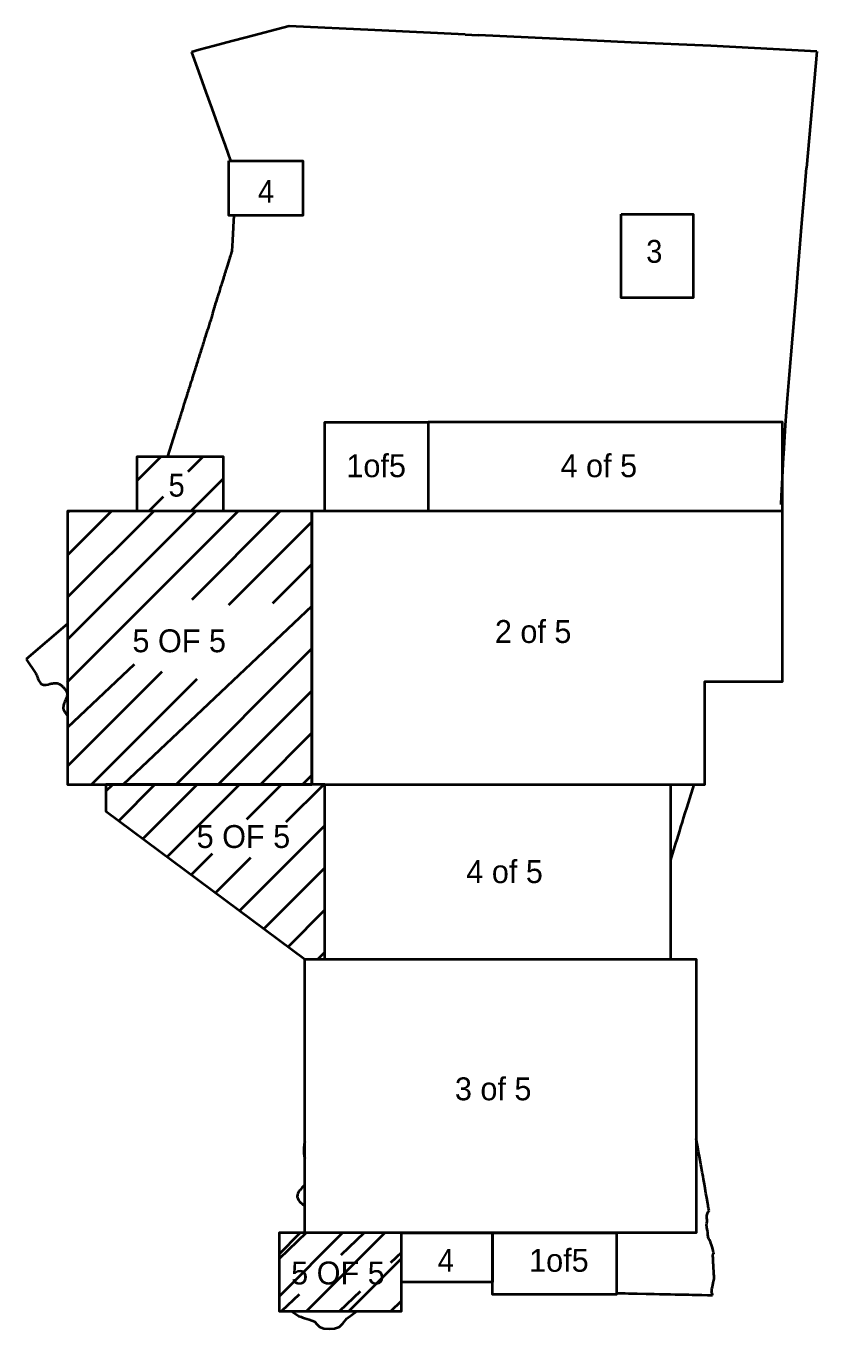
# Model space of a CAD drawing. Extents: x 272269 to 502941, y 199264 to 397027.
# Drawn here: x 478722 to 482698, y 356944 to 363490 of the extents above; entities that cross this region are included whole.
import ezdxf

# ---------------------------------------------------------------- set-up
doc = ezdxf.new("R2010")
doc.units = 0
doc.header["$LTSCALE"] = 48
doc.layers.add('20', color=7, linetype='Continuous', lineweight=40)

msp = doc.modelspace()

# ---------------------------------------------------------------- linework, layer by layer
at = {"layer": '20'}
for p, q in [((480928.98, 363448.12), (480996.78, 363444.89)), ((482697.5, 363362.01), (482163.86, 363390.84)), ((482697.5, 363362.01), (482645.12, 362777.41)), ((479279.56, 361206.28), (479400.81, 361327.53)), ((479537.3, 361251.89), (479612.94, 361327.53)), ((479550.48, 361052.94), (479712.87, 361215.32)), ((479338.35, 361052.94), (479412.82, 361127.41)), ((478928.46, 360193.6), (479787.79, 361052.94)), ((478930.97, 361044.65), (478939.26, 361052.94)), ((478930.97, 360832.52), (479151.39, 361052.94)), ((478930.97, 360620.39), (479363.53, 361052.94)), ((478930.97, 360408.26), (479575.66, 361052.94)), ((479556.7, 360609.72), (479999.92, 361052.94)), ((479740.66, 360581.54), (480158.44, 360999.32)), ((479962.29, 360591.05), (480158.44, 360787.19)), ((480158.44, 360576.18), (479210.31, 359680.09)), ((478930.97, 360486.3), (478721.79, 360309.57)), ((479475.6, 359680.09), (480158.44, 360362.93)), ((479265.58, 360282.71), (478930.98, 359966.47)), ((478930.98, 359771.86), (479406.71, 360247.59)), ((479051.34, 359680.09), (479582.48, 360211.24)), ((479687.73, 359680.09), (480158.44, 360150.79)), ((479899.86, 359680.09), (480158.44, 359938.66)), ((480158.44, 359680.09), (479122.95, 359680.09)), ((479122.95, 359645.38), (479157.66, 359680.09)), ((479187.47, 359497.76), (479369.8, 359680.09)), ((479309.07, 359407.23), (479581.93, 359680.09)), ((479430.68, 359316.71), (479794.06, 359680.09)), ((479832.07, 359505.96), (480006.19, 359680.09)), ((480030.11, 359491.88), (480218.32, 359680.09)), ((480112, 359680.09), (480158.44, 359726.53)), ((480223.89, 359680.09), (481961.02, 359680.09)), ((481961.02, 359680.09), (481961.02, 358801.66)), ((479795.5, 359045.13), (480223.89, 359473.52)), ((479552.28, 359226.18), (479658.88, 359332.78)), ((479673.89, 359135.66), (479851.51, 359313.28)), ((479917.1, 358954.6), (480223.89, 359261.39)), ((480038.71, 358864.08), (480223.89, 359049.26)), ((480188.43, 358801.66), (480223.89, 358837.13)), ((480223.89, 358801.66), (481961.02, 358801.66)), ((479993.34, 357318.95), (480100.43, 357426.03)), ((479993.34, 357106.82), (480312.56, 357426.03)), ((480130.45, 357426.03), (479993.34, 357296.45)), ((480132.03, 357033.38), (480524.69, 357426.03)), ((480421.62, 357426.03), (480303.87, 357314.74)), ((480608.31, 357327.29), (480554.23, 357276.17)), ((480344.17, 357033.38), (480608.31, 357297.52)), ((480094.73, 357117.08), (480006.16, 357033.38)), ((480401.51, 357131.84), (480297.33, 357033.38)), ((481690.69, 357124.2), (481733.64, 357122.99)), ((480556.3, 357033.38), (480608.31, 357085.39))]:
    msp.add_line(p, q, dxfattribs=at)
for points in [[(480928.98, 363448.12), (480474.47, 363469.82), (480045.15, 363490.4), (479828.58, 363433.21)], [(479828.58, 363433.21), (479756.06, 363413.97), (479669.02, 363390.74), (479592.46, 363370.27), (479552.91, 363359.68)], [(482163.86, 363390.84), (481762.96, 363408.27), (481389.05, 363426.41), (480996.78, 363444.89)], [(479552.91, 363359.68), (479587.88, 363262.03), (479625.45, 363158.76), (479654.89, 363075.51), (479692.6, 362972.75), (479722.61, 362889.61), (479750.35, 362813.57)], [(482530.88, 361341.18), (482538.77, 361485.76), (482549.72, 361618.31), (482558.19, 361719.38), (482576.15, 361937.86), (482592.98, 362137.09), (482605.21, 362291.97), (482621.8, 362499.36), (482637.91, 362691.98), (482645.12, 362777.41)], [(479660.65, 362048.14), (479662.01, 362052.6), (479664.17, 362059.33), (479667.3, 362069.95), (479668.04, 362071.83), (479670.27, 362079.05), (479671.22, 362082.13), (479674.07, 362091.5), (479674.89, 362094.2), (479677.66, 362103), (479680.31, 362111.41), (479684.97, 362125.87), (479687.41, 362133.85), (479687.88, 362135.04), (479690.93, 362145.03), (479693.71, 362154.08), (479695.13, 362158.48), (479698.12, 362168.54), (479699.2, 362171.74), (479699.89, 362174.31), (479703.34, 362185.18), (479704.29, 362188.33), (479705.3, 362191.4), (479707.46, 362198.25), (479709.17, 362204.1), (479711.05, 362209.37), (479713.7, 362218.17), (479715.59, 362223.89), (479716.06, 362225.39), (479716.61, 362227.03), (479720.47, 362239.6), (479721.21, 362241.92), (479721.75, 362243.56), (479723.38, 362248.83), (479723.99, 362250.59), (479726.35, 362258), (479728.46, 362265.23), (479728.93, 362266.68), (479730.57, 362272.34), (479731.1, 362273.78), (479735.46, 362288.3), (479736, 362289.93), (479737.53, 362293.95), (479737.94, 362295.52), (479740.99, 362305.32), (479742.29, 362309.98), (479743.17, 362312.67), (479744.74, 362318.14), (479745.69, 362321.16), (479747.99, 362328.45), (479749.95, 362334.73), (479750.77, 362337.56), (479751.71, 362340.26), (479752.39, 362342.52), (479756.33, 362355.15), (479756.93, 362356.78), (479757.6, 362358.73), (479758.2, 362360.11), (479758.35, 362361.75), (479758.42, 362364.53), (479758.52, 362366.36), (479759.43, 362379.88), (479759.47, 362382.09), (479759.63, 362383.73), (479759.87, 362388.72), (479759.9, 362390.18), (479760.15, 362393.4), (479760.68, 362406.35), (479760.91, 362408.62), (479761.05, 362412.35), (479761.15, 362414.18), (479761.67, 362423.47), (479761.93, 362430.23), (479762.15, 362431.62), (479762.27, 362434.27), (479762.49, 362435.78), (479762.61, 362438.56), (479763.44, 362454.3), (479763.47, 362455.81), (479763.7, 362460.93), (479763.8, 362462.51), (479764.27, 362469.9), (479764.64, 362478.74), (479764.74, 362480.2), (479765.18, 362489.42), (479765.38, 362493.15), (479765.58, 362496.37), (479765.73, 362497.51), (479765.81, 362501.61), (479766.06, 362504.27), (479766.4, 362508.62), (479766.44, 362510.58), (479767.7, 362538.64)], [(479660.65, 362048.14), (479659.84, 362045.5), (479657.53, 362038.27), (479655.99, 362033.63), (479655.18, 362031.24), (479651.72, 362020.18), (479650.98, 362017.8), (479650.1, 362014.97), (479648.47, 362009.94), (479646.37, 362003.16), (479644.34, 361996.88), (479643.81, 361995.37), (479642.45, 361991.03), (479640.09, 361983.55), (479638.19, 361977.59), (479635.08, 361967.79), (479633.73, 361963.89), (479632.72, 361960.94), (479629.6, 361951.01), (479628.45, 361947.37), (479627.65, 361945.05), (479626.03, 361940.15), (479623.86, 361932.99), (479622.1, 361927.65), (479619.67, 361920.11), (479619.45, 361919.03), (479614.86, 361904.77), (479614.45, 361903.33), (479614.3, 361902.44), (479611.33, 361893.21), (479610.18, 361889.63), (479607.95, 361882.66), (479607.06, 361879.64), (479605.57, 361874.8), (479605.02, 361872.85), (479602.25, 361863.99), (479600.77, 361859.72), (479600.23, 361857.9), (479599.95, 361856.64), (479598.33, 361851.81), (479596.77, 361846.97), (479595.55, 361842.82), (479592.84, 361834.15), (479591.49, 361829.94), (479589.11, 361822.34), (479587.76, 361818.13), (479584.64, 361808.01), (479583.56, 361804.87), (479583.22, 361803.61), (479579.43, 361791.36), (479578.76, 361789.41), (479576.17, 361780.86), (479574.42, 361775.52), (479571.92, 361767.99), (479569.69, 361761.21), (479567.17, 361752.47), (479565.48, 361747), (479562.64, 361738.2), (479560.6, 361731.54), (479557.49, 361721.55), (479556.41, 361718.41), (479554.37, 361711.69), (479552.47, 361705.53), (479549.23, 361695.67), (479547.6, 361689.95), (479547.13, 361688.38), (479542.69, 361675.82), (479540.72, 361669.47), (479539.58, 361666.27), (479537.28, 361659.05), (479536.53, 361656.47), (479534.7, 361650.37), (479532.53, 361643.34), (479531.65, 361640.63), (479528.13, 361629.45), (479526.3, 361623.61), (479523.66, 361615.25), (479520.81, 361606.14), (479519.93, 361603.31), (479515.68, 361590.38), (479513.64, 361583.59), (479511.34, 361576.55), (479509.72, 361571.14), (479507.62, 361564.74), (479504.3, 361553.68), (479502.19, 361546.95), (479499.27, 361537.4), (479497.25, 361531.05), (479494.27, 361521.32), (479491.97, 361514.22), (479491.15, 361511.26), (479489.87, 361507.87), (479488.99, 361504.85), (479486.75, 361497.69), (479485.06, 361492.1), (479482.82, 361484.94), (479481.94, 361482.11)], [(482525.04, 361052.94), (482525.04, 361500.85), (480743.9, 361500.85), (480743.9, 361052.94)], [(479481.94, 361482.11), (479477.67, 361468.66), (479476.87, 361466.21), (479473.74, 361455.72), (479471.97, 361449.75), (479433.18, 361327.53)], [(482517.41, 361086.35), (482519.33, 361129.05), (482522.43, 361189.93), (482526.05, 361255.04), (482527.86, 361290.21), (482529.61, 361320.77), (482529.6, 361320.65), (482530.88, 361341.18)], [(482525.04, 361052.94), (480743.9, 361052.94), (480158.44, 361052.94), (480158.44, 359680.09)], [(481961.02, 359680.09), (482134.05, 359680.09), (482134.05, 360196.97), (482525.04, 360196.97), (482525.04, 361052.94)], [(478721.79, 360309.57), (478770.26, 360237.02), (478773.11, 360231.53), (478775.28, 360227.49), (478776.9, 360223.78), (478778.04, 360220.63), (478778.92, 360217.92), (478780.99, 360212.01), (478782.23, 360208.15), (478782.95, 360205.89), (478783.59, 360204.31), (478790.93, 360192.99)], [(478790.93, 360192.99), (478794.36, 360189.31), (478796.87, 360186.91), (478798.1, 360185.84), (478800, 360184.45), (478801.5, 360183.48), (478803.15, 360182.61), (478805.89, 360181.45), (478809.06, 360180.66), (478811.87, 360180.19), (478814.27, 360180.14), (478817.04, 360180.13), (478819.5, 360180.34), (478823.32, 360180.73), (478832.85, 360182.74), (478840.94, 360184.93), (478842.88, 360185.3), (478848.86, 360186.68), (478854.44, 360187.66), (478860.51, 360188.5), (478864.86, 360188.95), (478868.54, 360189.26), (478872.3, 360189.06), (478875.38, 360188.74), (478878.21, 360188.22), (478880.42, 360187.85), (478881.66, 360187.62), (478884.1, 360186.69), (478886.85, 360185.42), (478890.25, 360183.64), (478892.56, 360182.27), (478895.81, 360180.34), (478897.97, 360178.62), (478900.34, 360176.52), (478903.13, 360173.87), (478905.89, 360171.19), (478908.16, 360168.95), (478910.37, 360166.56), (478914.41, 360162.07), (478917.03, 360158.73), (478919.92, 360154.99), (478921.58, 360152.87), (478923.12, 360150.54), (478924.39, 360148.26), (478925.5, 360146.38), (478926.66, 360143.66), (478927.59, 360141.07), (478928.54, 360136.71), (478928.78, 360134.87), (478928.81, 360132.71), (478928.68, 360130.21), (478928.15, 360126.85), (478927.46, 360124.04), (478926.7, 360121.24), (478925.78, 360118.32), (478924.62, 360115.21), (478922.22, 360109.04), (478920.37, 360104.85), (478918.3, 360100.17), (478916.46, 360095.9), (478914.75, 360091.99), (478913.72, 360089.89), (478911.77, 360083.73), (478910.39, 360078.12), (478910.07, 360076.22), (478909.48, 360073.25), (478909, 360069.67), (478908.88, 360066.8), (478908.68, 360062.45), (478908.82, 360060.75), (478909.08, 360059.15), (478909.63, 360057.2), (478910.35, 360055.25), (478911.14, 360053.53), (478912.49, 360050.57), (478912.49, 360050.57), (478913.4, 360049.02), (478915.62, 360045.39), (478917.49, 360042.42), (478930.98, 360023.15)], [(479122.95, 359680.09), (479122.95, 359545.79), (480122.55, 358801.66)], [(480122.55, 358801.66), (480223.89, 358801.66), (480223.89, 359680.09), (480158.44, 359680.09)], [(482077.91, 359680.09), (482049.44, 359588.09), (482041.12, 359560.53), (482034.01, 359537.69), (482025.71, 359511.01), (482019.52, 359490.75), (482012.08, 359466.58), (482005.84, 359446.77), (481999.06, 359425), (481992.35, 359403.29), (481986.51, 359384.66), (481961.02, 359300.82)], [(481961.02, 358801.66), (482090.54, 358801.66), (482090.54, 357426.03), (480122.55, 357426.03), (480122.55, 358801.66)], [(482123.02, 357718.39), (482120.58, 357731.64), (482116.7, 357753.88), (482113.88, 357770.24), (482109.88, 357792.74), (482106.63, 357810.5), (482102.58, 357833.32), (482098.41, 357856.46), (482090.54, 357901.49)], [(480122.55, 357884.91), (480120.24, 357872.95), (480119.64, 357867.97), (480119.16, 357863.24), (480118.72, 357857.11), (480118.34, 357853.7), (480118.1, 357844.92), (480118.06, 357839.61), (480118.09, 357832.08), (480118.33, 357828.28), (480118.75, 357823.85), (480119.51, 357817.89), (480119.96, 357814.66), (480120.4, 357811.67), (480122.55, 357800.7)], [(482154.99, 357539.63), (482153.07, 357549.89), (482148.8, 357574.68), (482143.82, 357602.06), (482139.65, 357626.09), (482135.6, 357648.84), (482131.42, 357671.54), (482127.2, 357695.82), (482124.76, 357709.12), (482123.02, 357718.39)], [(480122.55, 357668.56), (480108.65, 357652.37), (480104.52, 357647.96), (480100.57, 357643.49), (480097.14, 357639.51), (480093.49, 357634.33), (480091.47, 357631.21), (480089.38, 357627.9), (480087.41, 357624.08), (480086.87, 357622.51)], [(480086.87, 357622.51), (480086.04, 357619.24), (480085.54, 357615.97), (480085.26, 357611.48), (480085.43, 357607.68), (480086.48, 357603.43), (480087.49, 357599.86), (480088.86, 357595.79), (480091.91, 357590.1), (480096.2, 357583.56), (480099.24, 357580.59), (480122.55, 357561.21)], [(482178.29, 357320.8), (482178.44, 357322.06), (482177.5, 357327.01), (482175.56, 357335.76), (482173.3, 357344.39), (482170.08, 357356.9), (482167.14, 357365.67), (482164.19, 357374.69), (482162.13, 357380.92), (482159.87, 357385.51), (482156.75, 357390.93), (482153.73, 357396.74), (482151.49, 357402.59), (482150.46, 357409.18), (482149.64, 357416.52), (482148.92, 357427.28), (482148.21, 357433.8), (482147.51, 357437.61), (482145.43, 357444.91), (482143.85, 357452.9), (482143.24, 357458.97), (482142.97, 357465.62), (482143.95, 357475.09), (482144.97, 357483.16), (482145.38, 357488.96), (482144.88, 357493.34), (482144.16, 357499.35), (482143.38, 357505.62), (482143.64, 357509.98), (482144.21, 357513.89), (482145.36, 357518.86), (482147.99, 357524.69), (482151.45, 357531.52), (482153.48, 357536.11), (482154.99, 357539.63)], [(482172.58, 357113.77), (482172.8, 357116.05), (482172.7, 357117.31), (482172.14, 357118.64), (482170.35, 357121.27), (482168.95, 357124.01), (482168.28, 357125.67), (482168, 357127.63), (482168.46, 357132.93), (482168.84, 357140.38), (482169.21, 357144.61), (482169.93, 357149.09), (482171.69, 357156.82), (482173.28, 357164.58), (482174.87, 357169.35), (482175.99, 357171.87), (482176.49, 357175.52), (482177.92, 357182.2), (482179.1, 357188.38), (482180.29, 357195.5), (482181.26, 357201.04), (482181.25, 357204.58), (482181.25, 357207.93), (482180.88, 357212.36), (482179.89, 357217.75), (482178.94, 357225.29), (482178.36, 357235.91), (482177.45, 357246.23), (482177.07, 357253.7), (482176.72, 357263.82), (482176.05, 357276.84), (482176, 357285.51), (482175.63, 357293.8), (482175.32, 357301.76), (482174.68, 357309.04), (482174.34, 357314.74), (482174.23, 357316.89), (482174.77, 357318.08), (482175.67, 357319.26), (482176.69, 357320.06), (482178.29, 357320.8)], [(481733.64, 357122.99), (481749.56, 357122.68), (481793.08, 357121.72), (481838.75, 357120.83), (481868.56, 357120.19), (481879.99, 357119.91)], [(481879.99, 357119.91), (481905.64, 357119.35), (481934.89, 357118.72), (481961.29, 357118.15), (481984.03, 357117.71), (482002.67, 357117.28), (482028.63, 357116.78), (482053.08, 357116.22)], [(482053.08, 357116.22), (482069.4, 357115.8), (482094.49, 357115.45), (482119.38, 357114.91), (482147.43, 357114.32), (482164.61, 357114.03), (482172.58, 357113.77)], [(480055.77, 357033.38), (480093.46, 357008.78), (480104.66, 357004.24), (480111.95, 357001.53), (480122.26, 356998.26), (480144.91, 356991.69), (480171.54, 356980.94), (480185.45, 356965.98), (480196.69, 356953.89), (480218.38, 356946.88), (480247.29, 356943.88), (480273.1, 356946.88), (480296.85, 356954.9), (480314.4, 356970.93), (480335.05, 356995.97), (480384.39, 357033.38)]]:
    msp.add_lwpolyline(points, dxfattribs=at)
for points in [[(479740.55, 362813.57), (480113.64, 362813.57), (480113.64, 362538.64), (479740.55, 362538.64)], [(481713.03, 362544.43), (482074.56, 362544.43), (482074.56, 362124.81), (481713.03, 362124.81)], [(480743.9, 361052.94), (480223.3, 361052.94), (480223.3, 361500.85), (480743.9, 361500.85)], [(479712.87, 361052.94), (479279.56, 361052.94), (479279.56, 361327.53), (479712.87, 361327.53)], [(480158.44, 361052.94), (478930.97, 361052.94), (478930.98, 359680.09), (479122.95, 359680.09), (480158.44, 359680.09)], [(480608.31, 357426.03), (479993.34, 357426.03), (479993.34, 357033.38), (480608.31, 357033.38)], [(480608.31, 357426.03), (481066.03, 357426.03), (481066.03, 357178.85), (480608.31, 357178.85)], [(481066.03, 357426.03), (481690.69, 357426.04), (481690.69, 357117.74), (481066.03, 357117.74)]]:
    msp.add_lwpolyline(points, close=True, dxfattribs=at)

# ---------------------------------------------------------------- texts
at = {"layer": '20', "width": 0.95}
for s, p in [('4', (479887.18, 362602.4)), ('3', (481839.19, 362300.8)), (' 5 ', (479397.53, 361125.98)), ('4', (480791.42, 357231.13))]:
    msp.add_text(s, height=115, dxfattribs=at).set_placement(p)
at = {"layer": '20'}
for s, p in [('1of5', (480332.12, 361223.68)), ('4 of 5', (481408.6, 361223.68)), (' 5 OF 5', (479213.87, 360344.06)), ('2 of 5', (481078.48, 360390.7)), (' 5 OF 5', (479536.79, 359360.53)), ('4 of 5', (480934.95, 359184.32)), ('3 of 5', (480877.53, 358092.83)), ('1of5', (481250.71, 357231.13)), (' 5 OF 5', (480011.79, 357167.54))]:
    msp.add_text(s, height=115, dxfattribs=at).set_placement(p)

doc.saveas('drawing.dxf')
